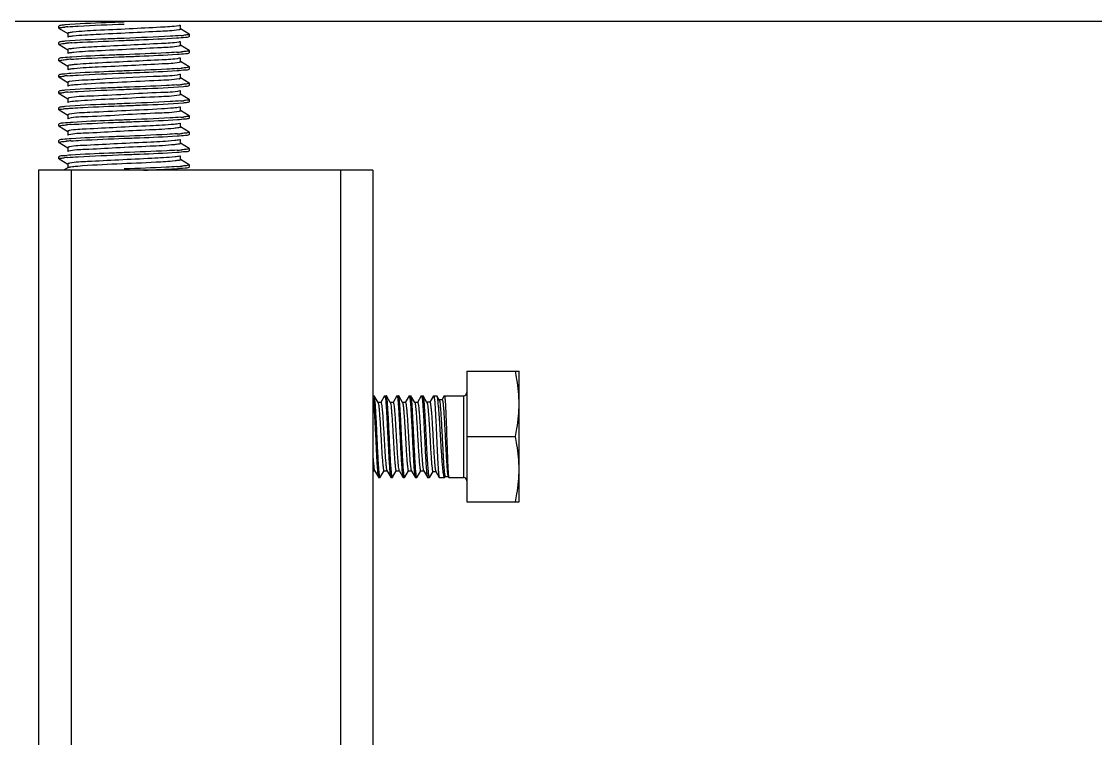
# Model space of a CAD drawing. Extents: x 27938 to 1507990, y 110129 to 923079.
# Drawn here: x 540126 to 541694, y 382901 to 383946 of the extents above; entities that cross this region are included whole.
import ezdxf

# ---------------------------------------------------------------- set-up
doc = ezdxf.new("R2010")
doc.units = 0
doc.header["$LTSCALE"] = 1000
doc.header["$MEASUREMENT"] = 0
doc.layers.add('BZ', color=2, linetype='Continuous')

msp = doc.modelspace()

# ---------------------------------------------------------------- linework, layer by layer
at = {"linetype": 'Continuous'}
for p, q in [((540181.2, 383940), (540180.9, 383939.8)), ((540180.9, 383936.8), (540180.9, 383939.8)), ((540181.2, 383936.5), (540180.9, 383936.8)), ((540181.2, 383936.5), (540194.1, 383929.1)), ((540371.2, 383928.1), (540358.3, 383935.6)), ((540358.6, 383935.3), (540358.6, 383941.3)), ((540193.8, 383929.4), (540193.8, 383923.4)), ((540371.2, 383928.1), (540371.4, 383927.9)), ((540371.2, 383924.6), (540371.4, 383924.9)), ((540371.4, 383924.9), (540371.4, 383927.9)), ((540181.2, 383916.2), (540180.9, 383916)), ((540180.9, 383913), (540180.9, 383916)), ((540181.2, 383912.7), (540180.9, 383913)), ((540181.2, 383912.7), (540194.1, 383905.2)), ((540193.8, 383905.5), (540193.8, 383899.6)), ((540371.2, 383904.3), (540358.3, 383911.8)), ((540358.6, 383911.5), (540358.6, 383917.5)), ((540371.2, 383904.3), (540371.4, 383904.1)), ((540371.4, 383901.1), (540371.4, 383904.1)), ((540181.2, 383892.4), (540180.9, 383892.2)), ((540180.9, 383889.2), (540180.9, 383892.2)), ((540181.2, 383888.9), (540180.9, 383889.2)), ((540181.2, 383888.9), (540194.1, 383881.4)), ((540371.2, 383880.5), (540358.3, 383888)), ((540358.6, 383887.7), (540358.6, 383893.6)), ((540371.2, 383900.8), (540371.4, 383901.1)), ((540193.8, 383881.7), (540193.8, 383875.8)), ((540371.2, 383880.5), (540371.4, 383880.2)), ((540371.2, 383877), (540371.4, 383877.3)), ((540371.4, 383877.3), (540371.4, 383880.2)), ((540181.2, 383868.6), (540180.9, 383868.3)), ((540180.9, 383865.4), (540180.9, 383868.3)), ((540181.2, 383865.1), (540180.9, 383865.4)), ((540181.2, 383865.1), (540194.1, 383857.6)), ((540193.8, 383857.9), (540193.8, 383852)), ((540371.2, 383856.7), (540358.3, 383864.2)), ((540358.6, 383863.9), (540358.6, 383869.8)), ((540371.2, 383856.7), (540371.4, 383856.4)), ((540371.4, 383853.5), (540371.4, 383856.4)), ((540181.2, 383844.8), (540180.9, 383844.5)), ((540180.9, 383841.5), (540180.9, 383844.5)), ((540181.2, 383841.3), (540180.9, 383841.5)), ((540181.2, 383841.3), (540194.1, 383833.8)), ((540357.2, 383839.4), (540356.5, 383839.2)), ((540371.2, 383832.9), (540358.3, 383840.4)), ((540358.6, 383840.1), (540358.6, 383846)), ((540371.2, 383853.2), (540371.4, 383853.5)), ((540193.8, 383834.1), (540193.8, 383828.2)), ((540371.2, 383832.9), (540371.4, 383832.6)), ((540371.2, 383829.4), (540371.4, 383829.6)), ((540371.4, 383829.6), (540371.4, 383832.6)), ((540181.2, 383821), (540180.9, 383820.7)), ((540180.9, 383817.7), (540180.9, 383820.7)), ((540181.2, 383817.5), (540180.9, 383817.7)), ((540181.2, 383817.5), (540194.1, 383810)), ((540193.8, 383810.3), (540193.8, 383804.3)), ((540357.5, 383815.6), (540356.6, 383815.4)), ((540371.2, 383809.1), (540358.3, 383816.6)), ((540358.6, 383816.2), (540358.6, 383822.2)), ((540371.2, 383809.1), (540371.4, 383808.8)), ((540371.4, 383805.8), (540371.4, 383808.8)), ((540181.2, 383797.2), (540180.9, 383796.9)), ((540180.9, 383793.9), (540180.9, 383796.9)), ((540181.2, 383793.7), (540180.9, 383793.9)), ((540181.2, 383793.7), (540194.1, 383786.2)), ((540371.2, 383785.3), (540358.3, 383792.7)), ((540358.6, 383792.4), (540358.6, 383798.4)), ((540371.2, 383805.6), (540371.4, 383805.8)), ((540193.8, 383786.5), (540193.8, 383780.5)), ((540371.2, 383785.3), (540371.4, 383785)), ((540371.2, 383781.8), (540371.4, 383782)), ((540371.4, 383782), (540371.4, 383785)), ((540181.2, 383773.3), (540180.9, 383773.1)), ((540180.9, 383770.1), (540180.9, 383773.1)), ((540181.2, 383769.9), (540180.9, 383770.1)), ((540181.2, 383769.9), (540194.1, 383762.4)), ((540193.8, 383762.7), (540193.8, 383756.7)), ((540371.2, 383761.4), (540358.3, 383768.9)), ((540358.6, 383768.6), (540358.6, 383774.6)), ((540371.2, 383761.4), (540371.4, 383761.2)), ((540371.4, 383758.2), (540371.4, 383761.2)), ((540181.2, 383749.5), (540180.9, 383749.3)), ((540180.9, 383746.3), (540180.9, 383749.3)), ((540181.2, 383746), (540180.9, 383746.3)), ((540181.2, 383746), (540194.1, 383738.6)), ((540371.2, 383737.6), (540358.3, 383745.1)), ((540358.6, 383744.8), (540358.6, 383750.8)), ((540371.2, 383757.9), (540371.4, 383758.2)), ((540151.2, 383729.6), (540151.2, 379764.4)), ((540639.3, 383729.6), (540151.2, 383729.6)), ((540194.1, 383733.2), (540187.8, 383729.6)), ((540193.8, 383738.9), (540193.8, 383732.9)), ((540198.8, 383729.6), (540198.8, 379764.4)), ((540371.2, 383737.6), (540371.4, 383737.4)), ((540371.2, 383734.1), (540371.4, 383734.4)), ((540371.4, 383734.4), (540371.4, 383737.4)), ((540591.7, 383729.6), (540591.7, 379764.4)), ((540639.3, 383729.6), (540639.3, 379764.4)), ((540776.3, 383436.4), (540776.3, 383245.9)), ((540776.3, 383436.4), (540852.5, 383436.4)), ((540852.5, 383245.9), (540852.5, 383436.4)), ((540639.3, 383400.7), (540640.8, 383400.7)), ((540646.7, 383390.8), (540641.1, 383400.5)), ((540656.2, 383400.5), (540650.7, 383391)), ((540656.2, 383400.5), (540656.5, 383400.7)), ((540656.5, 383400.7), (540658.7, 383400.7)), ((540658.9, 383400.5), (540658.7, 383400.7)), ((540664.5, 383390.8), (540658.9, 383400.5)), ((540674.1, 383400.5), (540668.6, 383391)), ((540674.1, 383400.5), (540674.3, 383400.7)), ((540674.3, 383400.7), (540676.6, 383400.7)), ((540676.8, 383400.5), (540676.6, 383400.7)), ((540682.4, 383390.8), (540676.8, 383400.5)), ((540691.9, 383400.5), (540686.4, 383391)), ((540691.9, 383400.5), (540692.2, 383400.7)), ((540692.2, 383400.7), (540694.4, 383400.7)), ((540694.6, 383400.5), (540694.4, 383400.7)), ((540700.3, 383390.8), (540694.6, 383400.5)), ((540709.8, 383400.5), (540704.3, 383391)), ((540709.8, 383400.5), (540710, 383400.7)), ((540710, 383400.7), (540712.3, 383400.7)), ((540712.6, 383400.4), (540712.3, 383400.7)), ((540718.1, 383390.9), (540712.6, 383400.4)), ((540727.6, 383400.5), (540722.2, 383391.1)), ((540727.6, 383400.5), (540727.8, 383400.7)), ((540727.8, 383400.7), (540732.4, 383400.7)), ((540732.7, 383400.4), (540732.4, 383400.7)), ((540735.9, 383394.9), (540732.7, 383400.4)), ((540743.3, 383400.5), (540740.1, 383395)), ((540743.3, 383400.5), (540743.5, 383400.7)), ((540743.5, 383400.7), (540771.5, 383400.7)), ((540771.5, 383400.7), (540771.5, 383281.6)), ((540650.9, 383391), (540646.5, 383391)), ((540668.7, 383391), (540664.4, 383391)), ((540686.6, 383391), (540682.3, 383391)), ((540704.4, 383391), (540700.1, 383391)), ((540700.3, 383390.8), (540700.3, 383390.7)), ((540722.3, 383391.1), (540718, 383391.1)), ((540736, 383394.7), (540735.9, 383394.9)), ((540740.2, 383394.9), (540735.9, 383394.9)), ((540740.1, 383395), (540740.1, 383394.9)), ((540776.3, 383341.1), (540847.1, 383341.1)), ((540639.3, 383291.2), (540641.8, 383291.2)), ((540641.7, 383291.5), (540647.3, 383281.8)), ((540650, 383281.8), (540655.5, 383291.2)), ((540655.3, 383291.2), (540659.7, 383291.2)), ((540659.5, 383291.5), (540665.2, 383281.8)), ((540667.9, 383281.8), (540673.3, 383291.2)), ((540673.2, 383291.2), (540677.5, 383291.2)), ((540677.4, 383291.5), (540683, 383281.8)), ((540685.7, 383281.8), (540691.2, 383291.2)), ((540691, 383291.2), (540695.4, 383291.2)), ((540695.2, 383291.5), (540700.9, 383281.8)), ((540703.6, 383281.8), (540709, 383291.2)), ((540708.9, 383291.2), (540713.2, 383291.2)), ((540713, 383291.8), (540713.1, 383291.5)), ((540713.1, 383291.5), (540718.7, 383281.8)), ((540647.3, 383281.8), (540647.5, 383281.6)), ((540647.5, 383281.6), (540649.8, 383281.6)), ((540650, 383281.8), (540649.8, 383281.6)), ((540665.2, 383281.8), (540665.4, 383281.6)), ((540665.4, 383281.6), (540667.6, 383281.6)), ((540667.9, 383281.8), (540667.6, 383281.6)), ((540683, 383281.8), (540683.2, 383281.6)), ((540683.2, 383281.6), (540685.5, 383281.6)), ((540685.7, 383281.8), (540685.5, 383281.6)), ((540700.9, 383281.8), (540701.1, 383281.6)), ((540701.1, 383281.6), (540703.3, 383281.6)), ((540703.6, 383281.8), (540703.3, 383281.6)), ((540718.7, 383281.8), (540719, 383281.6)), ((540719, 383281.6), (540721.9, 383281.6)), ((540722.2, 383281.8), (540721.9, 383281.6)), ((540722.2, 383281.8), (540726.9, 383290)), ((540726.8, 383290), (540731.1, 383290)), ((540731, 383290.2), (540735.9, 383281.7)), ((540735.9, 383281.7), (540736.1, 383281.6)), ((540736.1, 383281.6), (540743.8, 383281.6)), ((540744.2, 383282), (540743.8, 383281.6)), ((540744.2, 383282), (540744.8, 383283)), ((540744.7, 383283), (540749.1, 383283)), ((540748.9, 383283.2), (540749.8, 383281.7)), ((540749.8, 383281.7), (540749.9, 383281.6)), ((540749.9, 383281.6), (540771.5, 383281.6)), ((540776.3, 383245.9), (540852.5, 383245.9))]:
    msp.add_line(p, q, dxfattribs=at)
for centre, radius, start, end in [((540212.4, 383698.4), 241.1, 94.7336, 95.4371), ((540219.5, 383615.1), 324.8, 94.5445, 94.756), ((540333, 384249.5), 324.6, 274.545, 274.7572), ((540340, 384165.5), 240.3, 274.7341, 275.4473), ((540228, 383485.1), 431.2, 93.7188, 94.7811), ((540325.1, 384322.9), 422.2, 273.7595, 274.7958), ((540225.5, 383492.8), 399.6, 93.8973, 94.8073), ((540326.2, 384285.4), 408.4, 273.8441, 274.8019), ((540212.8, 383623.1), 245, 94.7308, 95.3895), ((540219.5, 383542.8), 325.6, 94.5418, 94.7504), ((540352.7, 383881.3), 18.7, 281.5137, 282.9167), ((540212.5, 383602.2), 242, 94.7331, 95.4256), ((540219.5, 383519.7), 324.9, 94.5442, 94.7549), ((540325.6, 384269.2), 416.1, 273.7999, 274.7958), ((540333, 384153.9), 324.3, 274.5454, 274.7592), ((540340.2, 384068.5), 238.6, 274.7348, 275.469), ((540226.2, 383389.1), 408.1, 93.8457, 94.802), ((540333, 384130.4), 324.6, 274.545, 274.7572), ((540340, 384046.4), 240.3, 274.7341, 275.4474), ((540326.9, 384181.6), 399.9, 273.8957, 274.8072), ((540225.5, 383373.4), 399.9, 93.8956, 94.8071), ((540212.8, 383503.9), 245.1, 94.7307, 95.3884), ((540219.5, 383423.7), 325.6, 94.5417, 94.7503), ((540326.2, 384166), 408.1, 273.8456, 274.8021), ((540325.6, 384149.9), 415.9, 273.8012, 274.796), ((540771.5, 383405.4), 4.76, 270, 0), ((540771.5, 383276.8), 4.76, 0, 90)]:
    msp.add_arc(centre, radius, start, end, dxfattribs=at)
for points, knots in [([(540180.9, 383936.8), (540180.9, 383937.6), (540185.4, 383937.6), (540187.4, 383938.2), (540189.6, 383938.4)], [0, 0, 0, 0, 0.263852, 1, 1, 1, 1]), ([(540189.6, 383941.4), (540188.5, 383941.3), (540185.8, 383940.9), (540182.7, 383940.9), (540181.2, 383940)], [0, 0, 0, 0, 0.378905, 1, 1, 1, 1]), ([(540276.2, 383945.7), (540267.3, 383945.4), (540238.4, 383944.1), (540209.5, 383943.3), (540189.6, 383941.4)], [0, 0, 0, 0, 0.309388, 1, 1, 1, 1]), ([(540193.7, 383938.8), (540198.8, 383939.2), (540226.2, 383940.9), (540253.7, 383941.9), (540276.2, 383942.8)], [0, 0, 0, 0, 0.183712, 1, 1, 1, 1]), ([(540355.8, 383940.3), (540347, 383938.7), (540322.9, 383937.8), (540282.8, 383935.5), (540240.3, 383933.6), (540213, 383932.2), (540201.8, 383931)], [0, 0, 0, 0, 0.172398, 0.468214, 0.781513, 1, 1, 1, 1]), ([(540355.8, 383934.3), (540347, 383932.8), (540322.9, 383931.8), (540282.8, 383929.6), (540240.3, 383927.7), (540213, 383926.3), (540201.8, 383925.1)], [0, 0, 0, 0, 0.172398, 0.468214, 0.781513, 1, 1, 1, 1]), ([(540358.3, 383941), (540358, 383940.8), (540357.2, 383940.5), (540356.3, 383940.4), (540355.8, 383940.3)], [0, 0, 0, 0, 0.3774, 1, 1, 1, 1]), ([(540358.6, 383935.3), (540358.6, 383935), (540357.3, 383934.6), (540356.5, 383934.4), (540355.8, 383934.3)], [0, 0, 0, 0, 0.285727, 1, 1, 1, 1]), ([(540189.6, 383917.6), (540188.5, 383917.5), (540185.7, 383917.1), (540182.7, 383917.1), (540181.2, 383916.2)], [0, 0, 0, 0, 0.378807, 1, 1, 1, 1]), ([(540276.2, 383921.9), (540267.3, 383921.6), (540238.4, 383920.3), (540209.4, 383919.5), (540189.6, 383917.6)], [0, 0, 0, 0, 0.309518, 1, 1, 1, 1]), ([(540201.8, 383931), (540199.8, 383930.8), (540197.9, 383930.2), (540193.8, 383930.1), (540193.8, 383929.4)], [0, 0, 0, 0, 0.73331, 1, 1, 1, 1]), ([(540201.8, 383925.1), (540200.9, 383925), (540198.3, 383924.6), (540195.5, 383924.5), (540194.1, 383923.7)], [0, 0, 0, 0, 0.372879, 1, 1, 1, 1]), ([(540200, 383915.4), (540205.1, 383915.8), (540230.5, 383917.2), (540255.9, 383918.1), (540276.2, 383918.9)], [0, 0, 0, 0, 0.199269, 1, 1, 1, 1]), ([(540358.7, 383925.9), (540353.6, 383925.5), (540326.2, 383923.8), (540298.6, 383922.8), (540276.2, 383921.9)], [0, 0, 0, 0, 0.183696, 1, 1, 1, 1]), ([(540276.2, 383918.9), (540283.5, 383919.2), (540309.1, 383920.3), (540334.6, 383921.3), (540352.8, 383922.5)], [0, 0, 0, 0, 0.287582, 1, 1, 1, 1]), ([(540352.8, 383922.5), (540357.1, 383922.8), (540363, 383923.6), (540369.6, 383923.7), (540371.2, 383924.6)], [0, 0, 0, 0, 0.691032, 1, 1, 1, 1]), ([(540371.4, 383927.9), (540371.4, 383927.1), (540367, 383927.1), (540365, 383926.5), (540362.9, 383926.2)], [0, 0, 0, 0, 0.263842, 1, 1, 1, 1]), ([(540180.9, 383913), (540180.9, 383913.5), (540183.6, 383913.7), (540184.9, 383914.1), (540186.3, 383914.3)], [0, 0, 0, 0, 0.269511, 1, 1, 1, 1]), ([(540202.6, 383907.3), (540200.4, 383907.1), (540198.3, 383906.4), (540193.8, 383906.3), (540193.8, 383905.5)], [0, 0, 0, 0, 0.734244, 1, 1, 1, 1]), ([(540356.2, 383916.5), (540347.7, 383914.9), (540324, 383914.1), (540284.3, 383911.8), (540241.6, 383909.9), (540214, 383908.5), (540202.6, 383907.3)], [0, 0, 0, 0, 0.167291, 0.461164, 0.776399, 1, 1, 1, 1]), ([(540356.2, 383910.6), (540347.7, 383909), (540324, 383908.1), (540284.3, 383905.8), (540241.6, 383903.9), (540214, 383902.5), (540202.6, 383901.4)], [0, 0, 0, 0, 0.167291, 0.461164, 0.776399, 1, 1, 1, 1]), ([(540358.3, 383917.2), (540358, 383917), (540357.3, 383916.8), (540356.6, 383916.6), (540356.2, 383916.5)], [0, 0, 0, 0, 0.384879, 1, 1, 1, 1]), ([(540358.6, 383911.5), (540358.6, 383911.2), (540357.5, 383910.9), (540356.8, 383910.7), (540356.2, 383910.6)], [0, 0, 0, 0, 0.290239, 1, 1, 1, 1]), ([(540371.4, 383904.1), (540371.4, 383903.6), (540369, 383903.3), (540367.8, 383903), (540366.5, 383902.8)], [0, 0, 0, 0, 0.270664, 1, 1, 1, 1]), ([(540180.9, 383889.2), (540180.9, 383889.6), (540183.1, 383889.9), (540184.2, 383890.2), (540185.3, 383890.3)], [0, 0, 0, 0, 0.27234, 1, 1, 1, 1]), ([(540200, 383894.6), (540195.7, 383894.3), (540189.5, 383893.5), (540182.9, 383893.4), (540181.2, 383892.4)], [0, 0, 0, 0, 0.691422, 1, 1, 1, 1]), ([(540202.6, 383901.4), (540201.5, 383901.2), (540198.7, 383900.8), (540195.6, 383900.8), (540194.1, 383899.9)], [0, 0, 0, 0, 0.374868, 1, 1, 1, 1]), ([(540198.4, 383891.5), (540203.4, 383891.9), (540229.4, 383893.3), (540255.3, 383894.3), (540276.2, 383895.1)], [0, 0, 0, 0, 0.195623, 1, 1, 1, 1]), ([(540276.2, 383898.1), (540268.9, 383897.8), (540243.5, 383896.8), (540218.1, 383895.8), (540200, 383894.6)], [0, 0, 0, 0, 0.286943, 1, 1, 1, 1]), ([(540356.5, 383892.8), (540348.4, 383891.1), (540325, 383890.4), (540285.7, 383888), (540242.9, 383886.2), (540215, 383884.7), (540203.3, 383883.6)], [0, 0, 0, 0, 0.162162, 0.454084, 0.771262, 1, 1, 1, 1]), ([(540356.5, 383886.8), (540348.4, 383885.1), (540325, 383884.4), (540285.7, 383882), (540242.9, 383880.2), (540215, 383878.8), (540203.3, 383877.6)], [0, 0, 0, 0, 0.162162, 0.454084, 0.771262, 1, 1, 1, 1]), ([(540352.8, 383901.6), (540347.7, 383901.3), (540322.2, 383899.9), (540296.7, 383898.9), (540276.2, 383898.1)], [0, 0, 0, 0, 0.198417, 1, 1, 1, 1]), ([(540276.2, 383895.1), (540283.6, 383895.4), (540309.4, 383896.5), (540335.2, 383897.5), (540353.6, 383898.7)], [0, 0, 0, 0, 0.288852, 1, 1, 1, 1]), ([(540353.6, 383898.7), (540357.7, 383899), (540363.4, 383899.8), (540369.6, 383899.9), (540371.2, 383900.8)], [0, 0, 0, 0, 0.690302, 1, 1, 1, 1]), ([(540358.3, 383893.3), (540358.1, 383893.2), (540357.5, 383893), (540356.9, 383892.9), (540356.5, 383892.8)], [0, 0, 0, 0, 0.393314, 1, 1, 1, 1]), ([(540358.6, 383887.7), (540358.6, 383887.5), (540357.7, 383887.1), (540357.1, 383887), (540356.5, 383886.8)], [0, 0, 0, 0, 0.295741, 1, 1, 1, 1]), ([(540198.4, 383870.7), (540194.4, 383870.4), (540188.8, 383869.6), (540182.7, 383869.5), (540181.2, 383868.6)], [0, 0, 0, 0, 0.689821, 1, 1, 1, 1]), ([(540193.7, 383867.3), (540198.8, 383867.7), (540226.2, 383869.4), (540253.8, 383870.4), (540276.2, 383871.3)], [0, 0, 0, 0, 0.18376, 1, 1, 1, 1]), ([(540203.3, 383883.6), (540200.9, 383883.3), (540198.7, 383882.6), (540193.8, 383882.6), (540193.8, 383881.7)], [0, 0, 0, 0, 0.734831, 1, 1, 1, 1]), ([(540203.3, 383877.6), (540202.1, 383877.5), (540199.1, 383877.1), (540195.8, 383877.1), (540194.1, 383876.1)], [0, 0, 0, 0, 0.376612, 1, 1, 1, 1]), ([(540276.2, 383874.3), (540268.7, 383874), (540242.7, 383872.9), (540216.8, 383871.9), (540198.4, 383870.7)], [0, 0, 0, 0, 0.289631, 1, 1, 1, 1]), ([(540353.6, 383877.9), (540348.5, 383877.5), (540322.7, 383876.1), (540296.9, 383875.1), (540276.2, 383874.3)], [0, 0, 0, 0, 0.19668, 1, 1, 1, 1]), ([(540276.2, 383871.3), (540283.6, 383871.6), (540309.3, 383872.7), (540334.9, 383873.6), (540353.2, 383874.9)], [0, 0, 0, 0, 0.288191, 1, 1, 1, 1]), ([(540353.2, 383874.9), (540357.3, 383875.2), (540363.2, 383876), (540369.6, 383876.1), (540371.2, 383877)], [0, 0, 0, 0, 0.69071, 1, 1, 1, 1]), ([(540371.4, 383880.2), (540371.4, 383879.8), (540369.1, 383879.5), (540368, 383879.2), (540366.8, 383879.1)], [0, 0, 0, 0, 0.271439, 1, 1, 1, 1]), ([(540180.9, 383865.4), (540180.9, 383866.2), (540185.5, 383866.1), (540187.5, 383866.8), (540189.7, 383867)], [0, 0, 0, 0, 0.263692, 1, 1, 1, 1]), ([(540195.8, 383858.8), (540195.3, 383858.7), (540194.7, 383858.5), (540193.8, 383858.1), (540193.8, 383857.9)], [0, 0, 0, 0, 0.704901, 1, 1, 1, 1]), ([(540356.4, 383863), (540346.6, 383861), (540318.6, 383860.4), (540273.8, 383857.6), (540232.9, 383856.2), (540206.8, 383854.1), (540197.8, 383853.4), (540194.8, 383852.6)], [0, 0, 0, 0, 0.186624, 0.514349, 0.833932, 0.943063, 1, 1, 1, 1]), ([(540356.9, 383869.1), (540347.7, 383866.9), (540311.5, 383866.3), (540264.3, 383863.5), (540220.1, 383860.9), (540202.1, 383860.1), (540195.8, 383858.8)], [0, 0, 0, 0, 0.176039, 0.666697, 0.881547, 1, 1, 1, 1]), ([(540358.3, 383869.5), (540358.1, 383869.4), (540357.7, 383869.3), (540357.2, 383869.1), (540356.9, 383869.1)], [0, 0, 0, 0, 0.40288, 1, 1, 1, 1]), ([(540358.6, 383863.9), (540358.6, 383863.7), (540357.8, 383863.3), (540357.3, 383863.2), (540356.9, 383863.1)], [0, 0, 0, 0, 0.302509, 1, 1, 1, 1]), ([(540371.4, 383856.4), (540371.4, 383856), (540369, 383855.7), (540367.8, 383855.4), (540366.6, 383855.2)], [0, 0, 0, 0, 0.270675, 1, 1, 1, 1]), ([(540180.9, 383841.5), (540180.9, 383842.3), (540185.4, 383842.3), (540187.5, 383843), (540189.6, 383843.2)], [0, 0, 0, 0, 0.263792, 1, 1, 1, 1]), ([(540189.7, 383846.2), (540188.7, 383846.1), (540185.8, 383845.7), (540182.7, 383845.7), (540181.2, 383844.8)], [0, 0, 0, 0, 0.379214, 1, 1, 1, 1]), ([(540276.2, 383850.5), (540267.3, 383850.1), (540238.5, 383848.9), (540209.6, 383848), (540189.7, 383846.2)], [0, 0, 0, 0, 0.30899, 1, 1, 1, 1]), ([(540193.7, 383843.5), (540198.8, 383843.9), (540226.2, 383845.6), (540253.7, 383846.6), (540276.2, 383847.5)], [0, 0, 0, 0, 0.183719, 1, 1, 1, 1]), ([(540194.8, 383852.6), (540194.7, 383852.5), (540194.4, 383852.4), (540194.2, 383852.3), (540194.1, 383852.3)], [0, 0, 0, 0, 0.570679, 1, 1, 1, 1]), ([(540356.5, 383839.2), (540346.8, 383837.2), (540319.1, 383836.6), (540274.6, 383833.8), (540233.8, 383832.3), (540207.5, 383830.3), (540198.2, 383829.6), (540195.1, 383828.8)], [0, 0, 0, 0, 0.184168, 0.509408, 0.829314, 0.94023, 1, 1, 1, 1]), ([(540357.2, 383845.3), (540348.2, 383843), (540321.4, 383842.9), (540277.7, 383840), (540233.1, 383837.6), (540205.6, 383837), (540195.9, 383835)], [0, 0, 0, 0, 0.171627, 0.491604, 0.816321, 1, 1, 1, 1]), ([(540353.2, 383854), (540348.1, 383853.7), (540322.5, 383852.3), (540296.8, 383851.3), (540276.2, 383850.5)], [0, 0, 0, 0, 0.197576, 1, 1, 1, 1]), ([(540276.2, 383847.5), (540285.2, 383847.9), (540314.1, 383849.1), (540343, 383849.9), (540362.9, 383851.8)], [0, 0, 0, 0, 0.309889, 1, 1, 1, 1]), ([(540358.3, 383845.7), (540358.2, 383845.6), (540357.8, 383845.5), (540357.4, 383845.4), (540357.2, 383845.3)], [0, 0, 0, 0, 0.413783, 1, 1, 1, 1]), ([(540358.6, 383840.1), (540358.6, 383839.9), (540358, 383839.6), (540357.6, 383839.5), (540357.2, 383839.4)], [0, 0, 0, 0, 0.310906, 1, 1, 1, 1]), ([(540362.9, 383851.8), (540364, 383851.9), (540366.7, 383852.3), (540369.7, 383852.3), (540371.2, 383853.2)], [0, 0, 0, 0, 0.378508, 1, 1, 1, 1]), ([(540276.2, 383826.7), (540267.3, 383826.3), (540238.4, 383825.1), (540209.5, 383824.2), (540189.6, 383822.3)], [0, 0, 0, 0, 0.309377, 1, 1, 1, 1]), ([(540195.9, 383835), (540195.4, 383834.8), (540194.7, 383834.7), (540193.8, 383834.3), (540193.8, 383834.1)], [0, 0, 0, 0, 0.705268, 1, 1, 1, 1]), ([(540195.1, 383828.8), (540194.9, 383828.8), (540194.6, 383828.7), (540194.2, 383828.5), (540194.1, 383828.5)], [0, 0, 0, 0, 0.583561, 1, 1, 1, 1]), ([(540201.1, 383820.2), (540206.2, 383820.6), (540231.2, 383821.9), (540256.2, 383822.9), (540276.2, 383823.7)], [0, 0, 0, 0, 0.201476, 1, 1, 1, 1]), ([(540358.7, 383830.6), (540353.6, 383830.2), (540326.2, 383828.6), (540298.7, 383827.6), (540276.2, 383826.7)], [0, 0, 0, 0, 0.183681, 1, 1, 1, 1]), ([(540276.2, 383823.7), (540285.1, 383824), (540314, 383825.3), (540343, 383826.1), (540362.9, 383828)], [0, 0, 0, 0, 0.309644, 1, 1, 1, 1]), ([(540371.4, 383832.6), (540371.4, 383831.9), (540367.1, 383831.9), (540365.1, 383831.2), (540362.9, 383831)], [0, 0, 0, 0, 0.263922, 1, 1, 1, 1]), ([(540362.9, 383828), (540363.9, 383828.1), (540366.7, 383828.5), (540369.7, 383828.5), (540371.2, 383829.4)], [0, 0, 0, 0, 0.378702, 1, 1, 1, 1]), ([(540180.9, 383817.7), (540180.9, 383818.3), (540184.1, 383818.5), (540185.6, 383818.9), (540187.1, 383819.1)], [0, 0, 0, 0, 0.267181, 1, 1, 1, 1]), ([(540189.6, 383822.3), (540188.5, 383822.2), (540185.8, 383821.8), (540182.7, 383821.9), (540181.2, 383821)], [0, 0, 0, 0, 0.378914, 1, 1, 1, 1]), ([(540195.9, 383811.2), (540195.4, 383811), (540194.8, 383810.9), (540193.8, 383810.5), (540193.8, 383810.3)], [0, 0, 0, 0, 0.706045, 1, 1, 1, 1]), ([(540356.6, 383815.4), (540347, 383813.4), (540319.6, 383812.8), (540275.3, 383810.3), (540231.5, 383807.6), (540204.6, 383807.2), (540195.4, 383805.1)], [0, 0, 0, 0, 0.182036, 0.504841, 0.824917, 1, 1, 1, 1]), ([(540357.5, 383821.6), (540354.5, 383820.7), (540345.4, 383820.1), (540319.3, 383818), (540278.4, 383816.6), (540233.7, 383813.8), (540205.8, 383813.2), (540195.9, 383811.2)], [0, 0, 0, 0, 0.05757, 0.167104, 0.486771, 0.813942, 1, 1, 1, 1]), ([(540358.3, 383821.9), (540358.2, 383821.8), (540357.9, 383821.7), (540357.7, 383821.6), (540357.5, 383821.6)], [0, 0, 0, 0, 0.426274, 1, 1, 1, 1]), ([(540358.6, 383816.2), (540358.6, 383816.1), (540358.1, 383815.8), (540357.8, 383815.7), (540357.5, 383815.6)], [0, 0, 0, 0, 0.3214, 1, 1, 1, 1]), ([(540371.4, 383808.8), (540371.4, 383808), (540367, 383808.1), (540365, 383807.4), (540362.9, 383807.2)], [0, 0, 0, 0, 0.263843, 1, 1, 1, 1]), ([(540180.9, 383793.9), (540180.9, 383794.4), (540183.3, 383794.6), (540184.4, 383795), (540185.6, 383795.1)], [0, 0, 0, 0, 0.271461, 1, 1, 1, 1]), ([(540201.1, 383799.4), (540196.5, 383799.1), (540190, 383798.2), (540183, 383798.2), (540181.2, 383797.2)], [0, 0, 0, 0, 0.692393, 1, 1, 1, 1]), ([(540195.4, 383805.1), (540195.2, 383805), (540194.7, 383804.9), (540194.3, 383804.7), (540194.1, 383804.6)], [0, 0, 0, 0, 0.594844, 1, 1, 1, 1]), ([(540348.9, 383796.5), (540337.3, 383795.4), (540309.5, 383794), (540266.8, 383792.1), (540227.6, 383789.8), (540204.2, 383789), (540196, 383787.4)], [0, 0, 0, 0, 0.228646, 0.544797, 0.836336, 1, 1, 1, 1]), ([(540198.8, 383796.3), (540203.9, 383796.6), (540229.7, 383798.1), (540255.5, 383799.1), (540276.2, 383799.9)], [0, 0, 0, 0, 0.196648, 1, 1, 1, 1]), ([(540276.2, 383802.9), (540269.1, 383802.6), (540244, 383801.6), (540219, 383800.6), (540201.1, 383799.4)], [0, 0, 0, 0, 0.285303, 1, 1, 1, 1]), ([(540358.7, 383806.8), (540353.6, 383806.4), (540326.2, 383804.8), (540298.6, 383803.7), (540276.2, 383802.9)], [0, 0, 0, 0, 0.183696, 1, 1, 1, 1]), ([(540276.2, 383799.9), (540283.7, 383800.2), (540309.7, 383801.2), (540335.6, 383802.2), (540354, 383803.5)], [0, 0, 0, 0, 0.289612, 1, 1, 1, 1]), ([(540358.3, 383798.1), (540358, 383797.9), (540354.8, 383797.1), (540351.7, 383796.8), (540348.9, 383796.5)], [0, 0, 0, 0, 0.122061, 1, 1, 1, 1]), ([(540358.6, 383792.4), (540358.6, 383791.6), (540353.6, 383791.6), (540351.3, 383790.8), (540348.9, 383790.6)], [0, 0, 0, 0, 0.265035, 1, 1, 1, 1]), ([(540354, 383803.5), (540358, 383803.8), (540363.6, 383804.6), (540369.7, 383804.7), (540371.2, 383805.6)], [0, 0, 0, 0, 0.68982, 1, 1, 1, 1]), ([(540196, 383787.4), (540195.5, 383787.2), (540194.8, 383787.1), (540193.8, 383786.7), (540193.8, 383786.5)], [0, 0, 0, 0, 0.707033, 1, 1, 1, 1]), ([(540195.4, 383781.3), (540195.1, 383781.2), (540194.7, 383781.1), (540194.3, 383780.9), (540194.1, 383780.8)], [0, 0, 0, 0, 0.592052, 1, 1, 1, 1]), ([(540348.9, 383790.6), (540337.1, 383789.4), (540308.7, 383788), (540265.5, 383786.2), (540226.3, 383783.6), (540203.1, 383783.1), (540195.4, 383781.3)], [0, 0, 0, 0, 0.232215, 0.552573, 0.843952, 1, 1, 1, 1]), ([(540276.2, 383779), (540268.7, 383778.7), (540242.9, 383777.7), (540217.1, 383776.7), (540198.8, 383775.4)], [0, 0, 0, 0, 0.288872, 1, 1, 1, 1]), ([(540354, 383782.7), (540349, 383782.3), (540323, 383780.8), (540297.1, 383779.9), (540276.2, 383779)], [0, 0, 0, 0, 0.195653, 1, 1, 1, 1]), ([(540276.2, 383776.1), (540283.7, 383776.4), (540309.4, 383777.4), (540335.3, 383778.4), (540353.6, 383779.7)], [0, 0, 0, 0, 0.288875, 1, 1, 1, 1]), ([(540353.6, 383779.7), (540357.7, 383779.9), (540363.4, 383780.7), (540369.6, 383780.8), (540371.2, 383781.8)], [0, 0, 0, 0, 0.690288, 1, 1, 1, 1]), ([(540371.4, 383785), (540371.4, 383784.6), (540369.3, 383784.3), (540368.1, 383784), (540367, 383783.8)], [0, 0, 0, 0, 0.272315, 1, 1, 1, 1]), ([(540180.9, 383770.1), (540180.9, 383770.5), (540183.1, 383770.8), (540184.2, 383771.1), (540185.4, 383771.3)], [0, 0, 0, 0, 0.272311, 1, 1, 1, 1]), ([(540198.8, 383775.4), (540194.7, 383775.2), (540189, 383774.4), (540182.8, 383774.3), (540181.2, 383773.3)], [0, 0, 0, 0, 0.690302, 1, 1, 1, 1]), ([(540196.1, 383763.6), (540195.6, 383763.5), (540194.9, 383763.3), (540193.8, 383762.9), (540193.8, 383762.7)], [0, 0, 0, 0, 0.708636, 1, 1, 1, 1]), ([(540349.7, 383766.8), (540337.9, 383765.6), (540309.4, 383764.2), (540265.7, 383762.4), (540226.2, 383759.7), (540202.9, 383759.4), (540195.1, 383757.4)], [0, 0, 0, 0, 0.230178, 0.552364, 0.845602, 1, 1, 1, 1]), ([(540349.7, 383772.8), (540338.2, 383771.6), (540310.5, 383770.2), (540267.8, 383768.4), (540228.2, 383766), (540204.5, 383765.2), (540196.1, 383763.6)], [0, 0, 0, 0, 0.224737, 0.540402, 0.833844, 1, 1, 1, 1]), ([(540198.4, 383772.4), (540203.4, 383772.8), (540229.4, 383774.3), (540255.3, 383775.2), (540276.2, 383776.1)], [0, 0, 0, 0, 0.195657, 1, 1, 1, 1]), ([(540358.3, 383774.3), (540358, 383774.1), (540355.1, 383773.3), (540352.2, 383773.1), (540349.7, 383772.8)], [0, 0, 0, 0, 0.124156, 1, 1, 1, 1]), ([(540358.6, 383768.6), (540358.6, 383767.8), (540354, 383767.7), (540351.9, 383767.1), (540349.7, 383766.8)], [0, 0, 0, 0, 0.265691, 1, 1, 1, 1]), ([(540371.4, 383761.2), (540371.4, 383760.7), (540369.1, 383760.5), (540368, 383760.1), (540366.8, 383760)], [0, 0, 0, 0, 0.271465, 1, 1, 1, 1]), ([(540180.9, 383746.3), (540180.9, 383747.1), (540185.5, 383747.1), (540187.6, 383747.7), (540189.8, 383747.9)], [0, 0, 0, 0, 0.263689, 1, 1, 1, 1]), ([(540198.4, 383751.6), (540194.4, 383751.3), (540188.8, 383750.6), (540182.7, 383750.4), (540181.2, 383749.5)], [0, 0, 0, 0, 0.689837, 1, 1, 1, 1]), ([(540193.7, 383748.3), (540198.8, 383748.7), (540226.2, 383750.4), (540253.8, 383751.4), (540276.2, 383752.3)], [0, 0, 0, 0, 0.183761, 1, 1, 1, 1]), ([(540195.1, 383757.4), (540194.9, 383757.3), (540194.6, 383757.2), (540194.2, 383757.1), (540194.1, 383757)], [0, 0, 0, 0, 0.58403, 1, 1, 1, 1]), ([(540350.4, 383749.1), (540339.2, 383747.9), (540311.8, 383746.5), (540269.2, 383744.6), (540229.3, 383742.3), (540205.2, 383741.4), (540196.5, 383739.8)], [0, 0, 0, 0, 0.219618, 0.533346, 0.828732, 1, 1, 1, 1]), ([(540276.2, 383755.2), (540268.7, 383754.9), (540242.7, 383753.9), (540216.8, 383752.9), (540198.4, 383751.6)], [0, 0, 0, 0, 0.289606, 1, 1, 1, 1]), ([(540353.6, 383758.8), (540348.5, 383758.5), (540322.7, 383757), (540296.9, 383756.1), (540276.2, 383755.2)], [0, 0, 0, 0, 0.196649, 1, 1, 1, 1]), ([(540276.2, 383752.3), (540283.6, 383752.5), (540309.3, 383753.6), (540334.9, 383754.6), (540353.2, 383755.8)], [0, 0, 0, 0, 0.288211, 1, 1, 1, 1]), ([(540358.3, 383750.5), (540358, 383750.3), (540355.4, 383749.5), (540352.7, 383749.3), (540350.4, 383749.1)], [0, 0, 0, 0, 0.126422, 1, 1, 1, 1]), ([(540353.2, 383755.8), (540357.3, 383756.1), (540363.2, 383756.9), (540369.6, 383757), (540371.2, 383757.9)], [0, 0, 0, 0, 0.690698, 1, 1, 1, 1]), ([(540196.5, 383739.8), (540195.9, 383739.7), (540195.1, 383739.5), (540193.8, 383739.1), (540193.8, 383738.9)], [0, 0, 0, 0, 0.713347, 1, 1, 1, 1]), ([(540195, 383733.5), (540194.8, 383733.5), (540194.5, 383733.4), (540194.2, 383733.3), (540194.1, 383733.2)], [0, 0, 0, 0, 0.576749, 1, 1, 1, 1]), ([(540196.5, 383733.9), (540196.3, 383733.8), (540195.7, 383733.7), (540195.2, 383733.6), (540195, 383733.5)], [0, 0, 0, 0, 0.550321, 1, 1, 1, 1]), ([(540208.5, 383735.2), (540207.2, 383735.1), (540203.2, 383734.7), (540199.2, 383734.4), (540196.5, 383733.9)], [0, 0, 0, 0, 0.319148, 1, 1, 1, 1]), ([(540350.4, 383743.1), (540341.2, 383742.1), (540293.9, 383739.4), (540246.5, 383738.3), (540208.5, 383735.2)], [0, 0, 0, 0, 0.195307, 1, 1, 1, 1]), ([(540353.2, 383735), (540348.1, 383734.6), (540322.5, 383733.2), (540296.8, 383732.2), (540276.2, 383731.4)], [0, 0, 0, 0, 0.197548, 1, 1, 1, 1]), ([(540304.3, 383729.6), (540312.8, 383729.9), (540328.3, 383730.7), (540348.7, 383731.4), (540362.2, 383733.1), (540369.4, 383733.1), (540371.2, 383734.1)], [0, 0, 0, 0, 0.383058, 0.694328, 0.906069, 1, 1, 1, 1]), ([(540358.6, 383744.8), (540358.6, 383744.1), (540354.4, 383743.9), (540352.4, 383743.3), (540350.4, 383743.1)], [0, 0, 0, 0, 0.266491, 1, 1, 1, 1]), ([(540371.4, 383737.4), (540371.4, 383736.9), (540369, 383736.6), (540367.8, 383736.3), (540366.6, 383736.2)], [0, 0, 0, 0, 0.270698, 1, 1, 1, 1]), ([(540852.5, 383388.7), (540852.5, 383400.7), (540850.9, 383416.7), (540847.9, 383432.5), (540847.1, 383436.4)], [0, 0, 0, 0, 0.749211, 1, 1, 1, 1]), ([(540641.1, 383400.5), (540641, 383400.5), (540641, 383400.6), (540640.9, 383400.7), (540640.8, 383400.7)], [0, 0, 0, 0, 0.33644, 1, 1, 1, 1]), ([(540644, 383367.3), (540643.8, 383371.5), (540643.4, 383377.6), (540642.9, 383385.3), (540642.6, 383390), (540642.2, 383393.9), (540641.9, 383396.9), (540641.5, 383399), (540641.3, 383400.1), (540641.1, 383400.5)], [0, 0, 0, 0, 0.384278, 0.548795, 0.691198, 0.809122, 0.900672, 0.964483, 1, 1, 1, 1]), ([(540656.5, 383400.7), (540656.5, 383400.7), (540656.7, 383400.4), (540657, 383399.7), (540657.3, 383398), (540657.7, 383395.2), (540658.1, 383391.3), (540658.5, 383386.5), (540658.9, 383380.7), (540659.2, 383374.2), (540659.5, 383369.7), (540659.6, 383367.3)], [0, 0, 0, 0, 0.007293, 0.021459, 0.073997, 0.159035, 0.275243, 0.420481, 0.591942, 0.786408, 1, 1, 1, 1]), ([(540663.2, 383341.1), (540662.8, 383348.3), (540662.3, 383358.8), (540661.6, 383372.3), (540661.1, 383381), (540660.6, 383388.3), (540660.1, 383394), (540659.6, 383397.6), (540659.2, 383399.6), (540659.1, 383400.2), (540658.9, 383400.5)], [0, 0, 0, 0, 0.363934, 0.530187, 0.678191, 0.802879, 0.899992, 0.966292, 0.987243, 1, 1, 1, 1]), ([(540674.3, 383400.7), (540674.4, 383400.7), (540674.7, 383400.2), (540674.9, 383399.4), (540675.2, 383397.9), (540675.5, 383396), (540675.7, 383393.5), (540676.1, 383389.2), (540676.6, 383382.7), (540677.1, 383373.8), (540677.7, 383363.6), (540678.2, 383352.6), (540678.6, 383345), (540678.8, 383341.1)], [0, 0, 0, 0, 0.006687, 0.021748, 0.045922, 0.079138, 0.121135, 0.17154, 0.295605, 0.446631, 0.618866, 0.805704, 1, 1, 1, 1]), ([(540681, 383341.1), (540680.7, 383348.3), (540680.2, 383358.8), (540679.5, 383372.3), (540678.9, 383381), (540678.4, 383388.3), (540677.9, 383394), (540677.5, 383397.6), (540677.1, 383399.6), (540676.9, 383400.2), (540676.8, 383400.5)], [0, 0, 0, 0, 0.363936, 0.530191, 0.678194, 0.802878, 0.899991, 0.966291, 0.987243, 1, 1, 1, 1]), ([(540692.2, 383400.7), (540692.3, 383400.7), (540692.6, 383400.2), (540692.8, 383399.4), (540693.1, 383397.9), (540693.3, 383396), (540693.6, 383393.5), (540694, 383389.2), (540694.5, 383382.7), (540695, 383373.8), (540695.5, 383363.6), (540696.1, 383352.6), (540696.5, 383345), (540696.6, 383341.1)], [0, 0, 0, 0, 0.006686, 0.021748, 0.045922, 0.079137, 0.121134, 0.171539, 0.2956, 0.446625, 0.618862, 0.805702, 1, 1, 1, 1]), ([(540698.9, 383341.1), (540698.5, 383348.3), (540698, 383358.8), (540697.3, 383372.3), (540696.8, 383381), (540696.3, 383388.3), (540695.8, 383394), (540695.4, 383397.6), (540695, 383399.6), (540694.8, 383400.2), (540694.6, 383400.5)], [0, 0, 0, 0, 0.363938, 0.530193, 0.678196, 0.802878, 0.89999, 0.96629, 0.987243, 1, 1, 1, 1]), ([(540710, 383400.7), (540710.2, 383400.7), (540710.4, 383400.2), (540710.6, 383399.4), (540710.9, 383397.9), (540711.2, 383396), (540711.5, 383393.5), (540711.8, 383389.2), (540712.3, 383382.7), (540712.9, 383373.8), (540713.4, 383363.6), (540714, 383352.6), (540714.3, 383345), (540714.5, 383341.1)], [0, 0, 0, 0, 0.006686, 0.021748, 0.045923, 0.079138, 0.121135, 0.171539, 0.295599, 0.446623, 0.618861, 0.805701, 1, 1, 1, 1]), ([(540717, 383341.1), (540716.7, 383348.3), (540716.1, 383358.8), (540715.4, 383372.2), (540714.8, 383380.9), (540714.3, 383388.2), (540713.8, 383393.9), (540713.3, 383397.6), (540712.9, 383399.6), (540712.7, 383400.2), (540712.6, 383400.4)], [0, 0, 0, 0, 0.36329, 0.529314, 0.6772, 0.8019, 0.899174, 0.965796, 0.986969, 1, 1, 1, 1]), ([(540727.8, 383400.7), (540728, 383400.7), (540728.2, 383400.2), (540728.4, 383399.4), (540728.7, 383397.9), (540728.9, 383396), (540729.2, 383393.5), (540729.6, 383389.2), (540730, 383382.7), (540730.5, 383373.8), (540731, 383363.6), (540731.6, 383352.6), (540731.9, 383345), (540732.1, 383341.1)], [0, 0, 0, 0, 0.006577, 0.021598, 0.045743, 0.078947, 0.120936, 0.171341, 0.295421, 0.446481, 0.618759, 0.805647, 1, 1, 1, 1]), ([(540738, 383341.1), (540737.5, 383348.3), (540736.9, 383358.6), (540736, 383372), (540735.4, 383380.6), (540734.7, 383387.9), (540734.1, 383393.7), (540733.6, 383397.4), (540733.1, 383399.4), (540732.9, 383400.1), (540732.7, 383400.4)], [0, 0, 0, 0, 0.359931, 0.524763, 0.672002, 0.796741, 0.894844, 0.963163, 0.985535, 1, 1, 1, 1]), ([(540743.5, 383400.7), (540743.6, 383400.7), (540743.8, 383400.1), (540744, 383399.4), (540744.2, 383397.9), (540744.4, 383396), (540744.6, 383393.5), (540744.9, 383389.2), (540745.2, 383382.7), (540745.6, 383373.8), (540746, 383363.6), (540746.5, 383352.6), (540746.7, 383345), (540746.8, 383341.1)], [0, 0, 0, 0, 0.006021, 0.020821, 0.044863, 0.078011, 0.119986, 0.170402, 0.294571, 0.445788, 0.618273, 0.805395, 1, 1, 1, 1]), ([(540639.3, 383398.6), (540639.8, 383396), (540640.4, 383388.9), (540641.3, 383376.1), (540642.2, 383359.6), (540642.8, 383347.5), (540643.1, 383341.1)], [0, 0, 0, 0, 0.140047, 0.370694, 0.667791, 1, 1, 1, 1]), ([(540646.7, 383390.8), (540646.9, 383390.5), (540647.1, 383389.5), (540647.5, 383387.7), (540647.8, 383385.1), (540648.3, 383380.4), (540648.9, 383372.9), (540649.3, 383366.6), (540649.6, 383363)], [0, 0, 0, 0, 0.038835, 0.104857, 0.1976, 0.315752, 0.620526, 1, 1, 1, 1]), ([(540650.9, 383391), (540651.1, 383391), (540651.4, 383390.2), (540651.7, 383388.9), (540652.1, 383386.4), (540652.5, 383383.2), (540652.9, 383379.1), (540653.4, 383372.3), (540653.8, 383366.9), (540654, 383363)], [0, 0, 0, 0, 0.022134, 0.075093, 0.160257, 0.276417, 0.421479, 0.592671, 1, 1, 1, 1]), ([(540664.5, 383390.8), (540664.7, 383390.6), (540664.9, 383389.9), (540665.3, 383388.2), (540665.7, 383384.9), (540666.2, 383379.8), (540666.7, 383373.3), (540667.3, 383365.7), (540667.8, 383357.2), (540668.3, 383348.1), (540668.9, 383338.7), (540669.4, 383329.4), (540669.9, 383320.6), (540670.5, 383312.5), (540671, 383305.4), (540671.5, 383299.6), (540672, 383295.7), (540672.3, 383293.4), (540672.6, 383292.3), (540672.8, 383291.6), (540673.1, 383291.2), (540673.2, 383291.2)], [0, 0, 0, 0, 0.007395, 0.019019, 0.054844, 0.106491, 0.172173, 0.249556, 0.335869, 0.428015, 0.522682, 0.616468, 0.706, 0.788063, 0.859716, 0.918399, 0.962047, 0.977755, 0.989231, 0.996485, 1, 1, 1, 1]), ([(540668.7, 383391), (540668.8, 383391), (540669.1, 383390.7), (540669.3, 383390), (540669.6, 383388.9), (540670, 383386.5), (540670.4, 383382.6), (540670.9, 383376.8), (540671.5, 383369.8), (540672, 383361.6), (540672.5, 383352.8), (540673.1, 383343.5), (540673.6, 383334.2), (540674.1, 383325.1), (540674.6, 383316.6), (540675.2, 383308.9), (540675.7, 383302.4), (540676.2, 383297.4), (540676.6, 383294.1), (540677.1, 383292.3), (540677.3, 383291.7), (540677.4, 383291.5)], [0, 0, 0, 0, 0.003516, 0.010771, 0.022251, 0.037961, 0.081618, 0.140314, 0.21198, 0.294058, 0.383605, 0.477402, 0.572078, 0.664229, 0.750542, 0.827917, 0.893586, 0.945213, 0.981012, 0.992619, 1, 1, 1, 1]), ([(540682.4, 383390.8), (540682.5, 383390.6), (540682.7, 383389.9), (540683.1, 383388.2), (540683.6, 383384.9), (540684.1, 383379.8), (540684.6, 383373.3), (540685.1, 383365.7), (540685.7, 383357.2), (540686.2, 383348.1), (540686.7, 383338.7), (540687.3, 383329.4), (540687.8, 383320.6), (540688.3, 383312.5), (540688.8, 383305.4), (540689.4, 383299.6), (540689.8, 383295.7), (540690.2, 383293.4), (540690.5, 383292.3), (540690.7, 383291.6), (540690.9, 383291.2), (540691, 383291.2)], [0, 0, 0, 0, 0.007397, 0.019019, 0.054844, 0.106491, 0.172173, 0.249556, 0.335869, 0.428015, 0.522683, 0.616468, 0.706, 0.788064, 0.859716, 0.918399, 0.962047, 0.977754, 0.989232, 0.996484, 1, 1, 1, 1]), ([(540686.6, 383391), (540686.7, 383391), (540687, 383390.7), (540687.2, 383390), (540687.4, 383388.9), (540687.8, 383386.5), (540688.3, 383382.6), (540688.8, 383376.8), (540689.3, 383369.8), (540689.9, 383361.6), (540690.4, 383352.8), (540690.9, 383343.5), (540691.4, 383334.2), (540692, 383325.1), (540692.5, 383316.6), (540693, 383308.9), (540693.5, 383302.4), (540694.1, 383297.4), (540694.5, 383294.1), (540694.9, 383292.3), (540695.1, 383291.7), (540695.2, 383291.5)], [0, 0, 0, 0, 0.003515, 0.010771, 0.022249, 0.037962, 0.081619, 0.140314, 0.21198, 0.294058, 0.383605, 0.477402, 0.572078, 0.664229, 0.750541, 0.827917, 0.893586, 0.945213, 0.981012, 0.992621, 1, 1, 1, 1]), ([(540700.3, 383390.7), (540700.6, 383390), (540701, 383388.1), (540701.5, 383384.5), (540702, 383379.3), (540702.5, 383372.8), (540703, 383365.1), (540703.6, 383356.6), (540704.1, 383347.5), (540704.6, 383338.2), (540705.1, 383329), (540705.7, 383320.3), (540706.2, 383312.2), (540706.7, 383305.2), (540707.2, 383299.5), (540707.7, 383295.7), (540708.1, 383293.4), (540708.3, 383292.2), (540708.5, 383291.6), (540708.8, 383291.2), (540708.9, 383291.2)], [0, 0, 0, 0, 0.020603, 0.057806, 0.110504, 0.176892, 0.254638, 0.340995, 0.432905, 0.527106, 0.620258, 0.709056, 0.790352, 0.861271, 0.919315, 0.962468, 0.977994, 0.989339, 0.996513, 1, 1, 1, 1]), ([(540704.4, 383391), (540704.6, 383391), (540704.8, 383390.7), (540705, 383390), (540705.3, 383388.9), (540705.7, 383386.7), (540706.1, 383382.8), (540706.6, 383377.2), (540707.1, 383370.3), (540707.7, 383362.4), (540708.2, 383353.8), (540708.9, 383341.6), (540709.6, 383329.5), (540710.3, 383317.9), (540710.8, 383310.2), (540711.3, 383303.6), (540711.8, 383298.3), (540712.3, 383294.5), (540712.7, 383292.5), (540713, 383291.8)], [0, 0, 0, 0, 0.003451, 0.010528, 0.02171, 0.037015, 0.079558, 0.136815, 0.206829, 0.287179, 0.375068, 0.467432, 0.652658, 0.739058, 0.81724, 0.884486, 0.938474, 0.977372, 1, 1, 1, 1]), ([(540718.1, 383390.9), (540718.3, 383390.6), (540718.5, 383390), (540718.9, 383388.2), (540719.3, 383384.9), (540719.8, 383379.7), (540720.4, 383373.1), (540720.9, 383365.3), (540721.4, 383356.6), (540722, 383347.3), (540722.5, 383337.9), (540723, 383328.5), (540723.6, 383319.5), (540724.1, 383311.3), (540724.6, 383304.2), (540725.1, 383298.4), (540725.6, 383294.5), (540726, 383292.1), (540726.2, 383291), (540726.4, 383290.3), (540726.7, 383290), (540726.8, 383290)], [0, 0, 0, 0, 0.007409, 0.01909, 0.055149, 0.107148, 0.173245, 0.251046, 0.337725, 0.430132, 0.524922, 0.618672, 0.708016, 0.789761, 0.861007, 0.919255, 0.962504, 0.978047, 0.989392, 0.996551, 1, 1, 1, 1]), ([(540722.3, 383391.1), (540722.4, 383391.1), (540722.7, 383390.7), (540722.9, 383390.1), (540723.2, 383388.9), (540723.6, 383386.5), (540724, 383382.5), (540724.6, 383376.6), (540725.1, 383369.4), (540725.6, 383361.1), (540726.1, 383352.1), (540726.7, 383342.7), (540727.2, 383333.2), (540727.7, 383324), (540728.3, 383315.4), (540728.8, 383307.7), (540729.3, 383301.2), (540729.8, 383296.1), (540730.3, 383292.8), (540730.7, 383291), (540730.9, 383290.4), (540731, 383290.2)], [0, 0, 0, 0, 0.003529, 0.010847, 0.022435, 0.038293, 0.08234, 0.141503, 0.213655, 0.296174, 0.386062, 0.480058, 0.574763, 0.666765, 0.752768, 0.829708, 0.894868, 0.945981, 0.981331, 0.99276, 1, 1, 1, 1]), ([(540736, 383394.7), (540736.1, 383394.5), (540736.4, 383393.8), (540736.8, 383391.8), (540737.2, 383388.1), (540737.8, 383382.3), (540738.3, 383374.9), (540738.8, 383366.2), (540739.4, 383356.5), (540739.9, 383346.2), (540740.4, 383335.7), (540741, 383325.3), (540741.5, 383315.4), (540742, 383306.4), (540742.5, 383298.6), (540743.1, 383292.2), (540743.5, 383287.9), (540743.9, 383285.4), (540744.1, 383284.1), (540744.3, 383283.4), (540744.6, 383283), (540744.7, 383283)], [0, 0, 0, 0, 0.007107, 0.018639, 0.0548, 0.107312, 0.174177, 0.252841, 0.34033, 0.433375, 0.528546, 0.622381, 0.711512, 0.792794, 0.863403, 0.920942, 0.963521, 0.978774, 0.989867, 0.996808, 1, 1, 1, 1]), ([(540740.2, 383394.9), (540740.3, 383394.9), (540740.6, 383394.5), (540740.8, 383393.7), (540741.1, 383392.4), (540741.5, 383389.7), (540742, 383385.1), (540742.5, 383378.5), (540743, 383370.3), (540743.6, 383361.1), (540744.1, 383351), (540744.7, 383340.5), (540745.2, 383330), (540745.7, 383319.9), (540746.3, 383310.4), (540746.8, 383302), (540747.3, 383295), (540747.8, 383289.5), (540748.2, 383286), (540748.6, 383284.1), (540748.8, 383283.5), (540748.9, 383283.2)], [0, 0, 0, 0, 0.00344, 0.010899, 0.022787, 0.039077, 0.08427, 0.144807, 0.218371, 0.302169, 0.393053, 0.48765, 0.582499, 0.674175, 0.759417, 0.835242, 0.899047, 0.9487, 0.982621, 0.993382, 1, 1, 1, 1]), ([(540847.1, 383341.1), (540847.9, 383345), (540850.9, 383360.8), (540852.5, 383376.8), (540852.5, 383388.7)], [0, 0, 0, 0, 0.250789, 1, 1, 1, 1]), ([(540645.3, 383341.1), (540645.2, 383343.4), (540644.8, 383352.1), (540644.3, 383360.8), (540644, 383367.3)], [0, 0, 0, 0, 0.258222, 1, 1, 1, 1]), ([(540649.6, 383363), (540649.8, 383359.1), (540650.3, 383350.9), (540651, 383338.6), (540651.7, 383326.5), (540652.4, 383315.3), (540653, 383306.8), (540653.5, 383301.1), (540653.9, 383297.7), (540654.2, 383295.1), (540654.6, 383293), (540654.8, 383291.9), (540655.2, 383291.2), (540655.3, 383291.2)], [0, 0, 0, 0, 0.165501, 0.339784, 0.511803, 0.670616, 0.80615, 0.862438, 0.909852, 0.947659, 0.975319, 0.992557, 1, 1, 1, 1]), ([(540654, 383363), (540654.5, 383355.3), (540655.2, 383343.6), (540656.1, 383328.2), (540656.7, 383317.3), (540657.4, 383307.8), (540658, 383301), (540658.5, 383296.6), (540658.8, 383294.3), (540659.1, 383292.6), (540659.3, 383291.8), (540659.5, 383291.5)], [0, 0, 0, 0, 0.324453, 0.489839, 0.64461, 0.779868, 0.887864, 0.929656, 0.962499, 0.985988, 1, 1, 1, 1]), ([(540659.6, 383367.3), (540659.7, 383365.2), (540660.2, 383356.5), (540660.6, 383347.8), (540660.9, 383341.1)], [0, 0, 0, 0, 0.238495, 1, 1, 1, 1]), ([(540643.1, 383341.1), (540643.4, 383333.9), (540643.9, 383323.4), (540644.6, 383310), (540645.1, 383301.3), (540645.6, 383293.9), (540646.1, 383288.2), (540646.6, 383284.6), (540647, 383282.7), (540647.2, 383282), (540647.3, 383281.8)], [0, 0, 0, 0, 0.363997, 0.530272, 0.678287, 0.802974, 0.90007, 0.966338, 0.987267, 1, 1, 1, 1]), ([(540649.8, 383281.6), (540649.6, 383281.6), (540649.4, 383282.1), (540649.2, 383282.9), (540648.9, 383284.3), (540648.6, 383286.3), (540648.3, 383288.8), (540647.9, 383293.1), (540647.5, 383299.6), (540646.9, 383308.5), (540646.4, 383318.6), (540645.8, 383329.7), (540645.5, 383337.3), (540645.3, 383341.1)], [0, 0, 0, 0, 0.006687, 0.021749, 0.045924, 0.07914, 0.121138, 0.171544, 0.295611, 0.44664, 0.618872, 0.805705, 1, 1, 1, 1]), ([(540660.9, 383341.1), (540661.3, 383333.9), (540661.8, 383323.4), (540662.5, 383310), (540663, 383301.3), (540663.5, 383293.9), (540664, 383288.2), (540664.4, 383284.6), (540664.8, 383282.7), (540665, 383282), (540665.2, 383281.8)], [0, 0, 0, 0, 0.363992, 0.530264, 0.678281, 0.802969, 0.900068, 0.966337, 0.987267, 1, 1, 1, 1]), ([(540667.6, 383281.6), (540667.5, 383281.6), (540667.2, 383282.1), (540667, 383282.9), (540666.7, 383284.3), (540666.5, 383286.3), (540666.2, 383288.8), (540665.8, 383293.1), (540665.3, 383299.6), (540664.8, 383308.5), (540664.3, 383318.6), (540663.7, 383329.7), (540663.3, 383337.3), (540663.2, 383341.1)], [0, 0, 0, 0, 0.006687, 0.02175, 0.045925, 0.079141, 0.121139, 0.171544, 0.29561, 0.446639, 0.618874, 0.805705, 1, 1, 1, 1]), ([(540678.8, 383341.1), (540679.1, 383333.9), (540679.6, 383323.4), (540680.3, 383310), (540680.9, 383301.3), (540681.4, 383293.9), (540681.9, 383288.2), (540682.3, 383284.6), (540682.7, 383282.7), (540682.9, 383282), (540683, 383281.8)], [0, 0, 0, 0, 0.36399, 0.530265, 0.678283, 0.80297, 0.900067, 0.966336, 0.987267, 1, 1, 1, 1]), ([(540685.5, 383281.6), (540685.3, 383281.6), (540685.1, 383282.1), (540684.9, 383282.9), (540684.6, 383284.3), (540684.3, 383286.3), (540684.1, 383288.8), (540683.7, 383293.1), (540683.2, 383299.6), (540682.7, 383308.5), (540682.1, 383318.6), (540681.6, 383329.7), (540681.2, 383337.3), (540681, 383341.1)], [0, 0, 0, 0, 0.006687, 0.02175, 0.045926, 0.079142, 0.121139, 0.171543, 0.295606, 0.446635, 0.618871, 0.805705, 1, 1, 1, 1]), ([(540696.6, 383341.1), (540697, 383333.9), (540697.5, 383323.4), (540698.2, 383310), (540698.7, 383301.3), (540699.2, 383293.9), (540699.7, 383288.2), (540700.2, 383284.6), (540700.6, 383282.7), (540700.7, 383282), (540700.9, 383281.8)], [0, 0, 0, 0, 0.363992, 0.53027, 0.678287, 0.802972, 0.900066, 0.966335, 0.987267, 1, 1, 1, 1]), ([(540703.3, 383281.6), (540703.2, 383281.6), (540702.9, 383282.1), (540702.7, 383282.9), (540702.5, 383284.3), (540702.2, 383286.3), (540701.9, 383288.8), (540701.5, 383293.1), (540701.1, 383299.6), (540700.5, 383308.5), (540700, 383318.6), (540699.4, 383329.7), (540699.1, 383337.3), (540698.9, 383341.1)], [0, 0, 0, 0, 0.006687, 0.021749, 0.045924, 0.07914, 0.121137, 0.17154, 0.295601, 0.446627, 0.618864, 0.805703, 1, 1, 1, 1]), ([(540714.5, 383341.1), (540714.8, 383333.9), (540715.3, 383323.4), (540716.1, 383310), (540716.6, 383301.3), (540717.1, 383293.9), (540717.6, 383288.2), (540718, 383284.6), (540718.4, 383282.7), (540718.6, 383282), (540718.7, 383281.8)], [0, 0, 0, 0, 0.363998, 0.530276, 0.678291, 0.802973, 0.900067, 0.966336, 0.987267, 1, 1, 1, 1]), ([(540721.9, 383281.6), (540721.8, 383281.6), (540721.5, 383282.1), (540721.3, 383282.9), (540720.9, 383284.3), (540720.5, 383287.3), (540720, 383292.3), (540719.4, 383299.6), (540718.8, 383308.5), (540718.2, 383318.6), (540717.6, 383329.7), (540717.2, 383337.3), (540717, 383341.1)], [0, 0, 0, 0, 0.007081, 0.022303, 0.046557, 0.07981, 0.172207, 0.296205, 0.44712, 0.619207, 0.805877, 1, 1, 1, 1]), ([(540732.1, 383341.1), (540732.4, 383333.9), (540732.8, 383323.3), (540733.5, 383309.8), (540734, 383301.1), (540734.4, 383293.7), (540734.8, 383288.6), (540735.2, 383285.4), (540735.4, 383283.7), (540735.6, 383282.6), (540735.8, 383282), (540735.9, 383281.7)], [0, 0, 0, 0, 0.366142, 0.533181, 0.681612, 0.806274, 0.90284, 0.939518, 0.968031, 0.988196, 1, 1, 1, 1]), ([(540743.8, 383281.6), (540743.6, 383281.6), (540743.3, 383282), (540743, 383282.9), (540742.6, 383284.3), (540742.1, 383287.3), (540741.5, 383292.3), (540740.8, 383299.6), (540740.1, 383308.5), (540739.4, 383318.6), (540738.6, 383329.7), (540738.2, 383337.3), (540738, 383341.1)], [0, 0, 0, 0, 0.007835, 0.023392, 0.047821, 0.08116, 0.173569, 0.297436, 0.448123, 0.619913, 0.806242, 1, 1, 1, 1]), ([(540746.8, 383341.1), (540747, 383337.4), (540747.2, 383330), (540747.6, 383319.4), (540748, 383309.5), (540748.3, 383300.7), (540748.7, 383293.4), (540749, 383288.3), (540749.3, 383285.1), (540749.4, 383283.5), (540749.6, 383282.4), (540749.7, 383281.9), (540749.8, 383281.7)], [0, 0, 0, 0, 0.188442, 0.370144, 0.538605, 0.687798, 0.812406, 0.907981, 0.943781, 0.971161, 0.989909, 1, 1, 1, 1]), ([(540852.5, 383293.5), (540852.5, 383305.5), (540850.9, 383321.5), (540847.9, 383337.2), (540847.1, 383341.1)], [0, 0, 0, 0, 0.749211, 1, 1, 1, 1]), ([(540639.3, 383310.6), (540639.5, 383308.1), (540639.9, 383303.8), (540640.4, 383298.1), (540640.9, 383294.4), (540641.3, 383292.4), (540641.5, 383291.7), (540641.7, 383291.5)], [0, 0, 0, 0, 0.381828, 0.682922, 0.89127, 0.958208, 1, 1, 1, 1]), ([(540847.1, 383245.9), (540847.9, 383249.8), (540850.9, 383265.5), (540852.5, 383281.5), (540852.5, 383293.5)], [0, 0, 0, 0, 0.250789, 1, 1, 1, 1])]:
    msp.add_open_spline(points, degree=3, knots=knots, dxfattribs=at)
for points in [[(540186.3, 383914.3), (540188.2, 383914.5), (540190.1, 383914.7), (540192.1, 383914.8)], [(540366.5, 383902.8), (540364.5, 383902.6), (540362.4, 383902.4), (540360.4, 383902.2)], [(540185.3, 383890.3), (540187.6, 383890.6), (540189.8, 383890.8), (540192, 383891)], [(540366.8, 383879.1), (540364.7, 383878.8), (540362.5, 383878.6), (540360.4, 383878.4)], [(540366.6, 383855.2), (540364.5, 383855), (540362.4, 383854.8), (540360.4, 383854.6)], [(540187.1, 383819.1), (540188.8, 383819.3), (540190.5, 383819.5), (540192.1, 383819.6)], [(540192.1, 383819.6), (540195.1, 383819.8), (540198.1, 383820.1), (540201.1, 383820.2)], [(540185.6, 383795.1), (540187.7, 383795.4), (540189.9, 383795.6), (540192, 383795.8)], [(540367, 383783.8), (540364.8, 383783.5), (540362.6, 383783.3), (540360.4, 383783.1)], [(540185.4, 383771.3), (540187.6, 383771.6), (540189.8, 383771.8), (540192, 383772)], [(540366.8, 383760), (540364.7, 383759.7), (540362.5, 383759.5), (540360.4, 383759.3)], [(540366.6, 383736.2), (540364.5, 383735.9), (540362.4, 383735.7), (540360.4, 383735.5)]]:
    msp.add_open_spline(points, degree=3, dxfattribs=at)
at = {"layer": 'BZ'}
msp.add_line((544286.2, 383946.5), (531120.8, 383946.5), dxfattribs=at)

doc.saveas('drawing.dxf')
